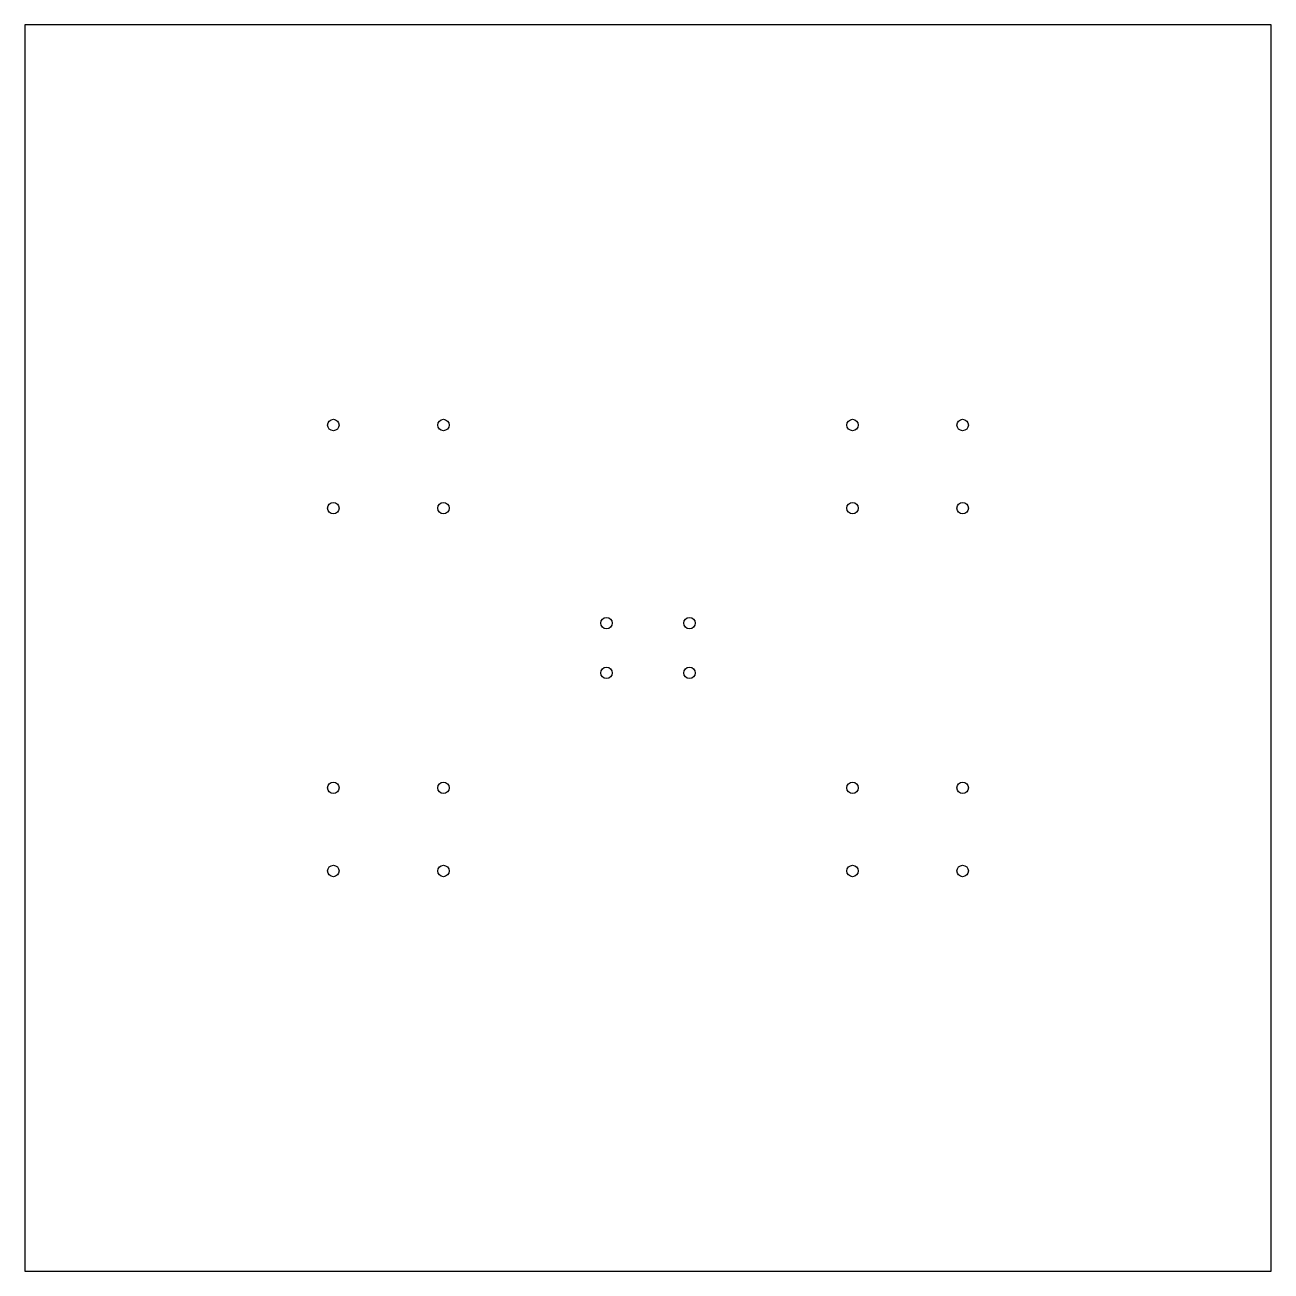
# Model space of a CAD drawing. Header units: millimetres. Extents: x -300 to 300, y -300 to 300.
import ezdxf

# ---------------------------------------------------------------- set-up
doc = ezdxf.new("R2010")
doc.units = ezdxf.units.MM

msp = doc.modelspace()

# ---------------------------------------------------------------- linework, layer by layer
at = {"color": 7, "linetype": 'Continuous', "lineweight": 25}
for p, q in [((300, 300), (-300, 300)), ((-300, 300), (-300, -300)), ((300, -300), (300, 300)), ((-300, -300), (300, -300))]:
    msp.add_line(p, q, dxfattribs=at)
for centre in [(-151.5, 107.35), (-98.5, 107.35), (98.5, 107.35), (151.5, 107.35), (-151.5, 67.35), (-98.5, 67.35), (98.5, 67.35), (151.5, 67.35), (-20, 12), (20, 12), (-20, -12), (20, -12), (-151.5, -67.35), (-98.5, -67.35), (98.5, -67.35), (151.5, -67.35), (-151.5, -107.35), (-98.5, -107.35), (98.5, -107.35), (151.5, -107.35)]:
    msp.add_circle(centre, 2.75, dxfattribs=at)

doc.saveas('drawing.dxf')
